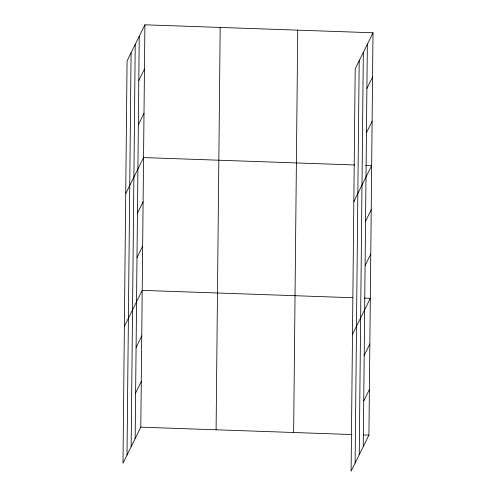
<?xml version="1.0" encoding="UTF-8"?>
<svg xmlns="http://www.w3.org/2000/svg" width="496" height="496" viewBox="0 0 496 496"><rect width="100%" height="100%" fill="white"/><g stroke="black" fill="none" stroke-linecap="round" stroke-linejoin="round"><path stroke-width="0.74" d="M127.007 455.099L131.093 52.743M131.142 446.729L135.234 44.373M135.16 438.607L139.246 36.251M144.906 24.8L127.081 60.865L122.989 463.221L140.814 427.155L144.906 24.8L373.011 32.779L368.919 435.135L351.094 471.2L355.186 68.845L373.011 32.779M216.089 429.79L220.181 27.435M293.644 432.5L297.736 30.144M355.111 463.078L359.197 60.717M359.247 454.708L363.332 52.353M363.258 446.586L367.35 44.225M138.799 80.507L144.454 69.062M138.347 124.769L144.007 113.317M125.73 193.645L143.555 157.579L354.758 164.963M137.448 213.286L143.108 201.835M136.995 257.548L142.656 246.097M124.384 326.424L142.203 290.358L352.644 297.718M136.084 347.405L141.744 335.959M135.619 393.006L141.279 381.554M366.897 88.486L372.558 77.035M366.451 132.748L372.112 121.297M353.834 201.618L371.659 165.552L365.515 165.342M365.552 221.266L371.206 209.814M365.099 265.521L370.76 254.076M352.482 334.397L370.307 298.332L364.163 298.121M364.188 355.384L369.849 343.933M363.723 400.985L369.384 389.534M140.814 427.155L352.024 434.546M363.543 434.949L368.919 435.135"/></g></svg>
